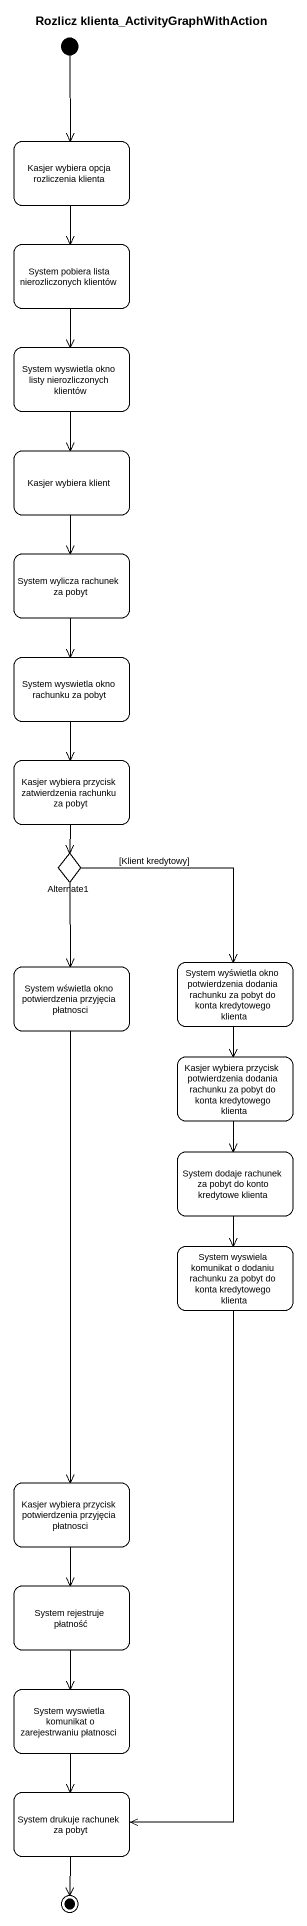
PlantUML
@startuml
title Rozlicz klienta_ActivityGraphWithAction
hide empty description
state "Kasjer wybiera opcja rozliczenia klienta" as Kasjer_wybiera_opcja
state "System pobiera lista nierozliczonych klientów" as System_pobiera_lista
state "System wyswietla okno listy nierozliczonych klientów" as System_wyswietla_okno_listy
state "Kasjer wybiera klient" as Kasjer_wybiera_klient
state "System wylicza rachunek za pobyt" as System_wylicza_rachunek_za
state "System wyswietla okno rachunku za pobyt" as System_wyswietla_okno
state "Kasjer wybiera przycisk zatwierdzenia rachunku za pobyt" as Kasjer_wybiera_przycisk
state Alternate1 <<choice>>
state "System wświetla okno potwierdzenia przyjęcia płatnosci" as System_wświetla_okno
state "System wyświetla okno potwierdzenia dodania rachunku za pobyt do konta kredytowego klienta" as System_wyświetla_okno
state "Kasjer wybiera przycisk potwierdzenia dodania rachunku za pobyt do konta kredytowego klienta" as Kasjer_wybiera_przycisk_2
state "System dodaje rachunek za pobyt do konto kredytowe klienta" as System_dodaje_rachunek_za
state "System wyswiela komunikat o dodaniu rachunku za pobyt do konta kredytowego klienta" as System_wyswiela_komunikat_o
state "Kasjer wybiera przycisk potwierdzenia przyjęcia płatnosci" as Kasjer_wybiera_przycisk_3
state "System rejestruje płatność" as System_rejestruje_płatność
state "System wyswietla komunikat o zarejestrwaniu płatnosci" as System_wyswietla_komunikat
state "System drukuje rachunek za pobyt" as System_drukuje_rachunek_za
[*] --> Kasjer_wybiera_opcja
Kasjer_wybiera_opcja --> System_pobiera_lista
System_pobiera_lista --> System_wyswietla_okno_listy
System_wyswietla_okno_listy --> Kasjer_wybiera_klient
Kasjer_wybiera_klient --> System_wylicza_rachunek_za
System_wylicza_rachunek_za --> System_wyswietla_okno
System_wyswietla_okno --> Kasjer_wybiera_przycisk
Kasjer_wybiera_przycisk --> Alternate1
Alternate1 --> System_wświetla_okno
Alternate1 --> System_wyświetla_okno : [Klient kredytowy]
System_wświetla_okno --> Kasjer_wybiera_przycisk_3
System_wyświetla_okno --> Kasjer_wybiera_przycisk_2
Kasjer_wybiera_przycisk_2 --> System_dodaje_rachunek_za
System_dodaje_rachunek_za --> System_wyswiela_komunikat_o
System_wyswiela_komunikat_o --> System_drukuje_rachunek_za
Kasjer_wybiera_przycisk_3 --> System_rejestruje_płatność
System_rejestruje_płatność --> System_wyswietla_komunikat
System_wyswietla_komunikat --> System_drukuje_rachunek_za
System_drukuje_rachunek_za --> [*]
@enduml
